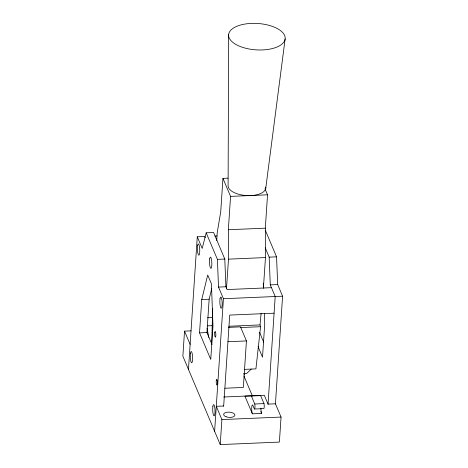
<?xml version="1.0" encoding="UTF-8"?>
<svg xmlns="http://www.w3.org/2000/svg" width="468" height="468" viewBox="0 0 468 468"><rect width="100%" height="100%" fill="white"/><g stroke="black" fill="none" stroke-linecap="round" stroke-linejoin="round"><path stroke-width="0.7" d="M228.659 34.375L228.103 185.223A18.895 8.81 3.8 0 0 246.987 195.583A18.895 8.81 3.8 0 0 265.748 187.124M211.676 343.998L212.706 308.652M216.725 240.476L217.24 232.467L220.732 211.711L222.949 178.361L228.021 178.144M191.102 330.847L184.527 331.128L182.865 356.142L220.229 444.6L279.39 442.079L281.052 417.064L275.447 403.796L268.047 404.106L264.315 395.261L223.581 396.999M188.469 369.41L197.28 236.808L204.674 236.492L205.218 237.785M199.543 332.877L201.761 299.52L207.71 275.014L211.448 283.86L212.969 326.061L210.752 359.412L199.543 332.877L206.938 332.561L211.986 344.501M206.938 332.561L209.155 299.204L211.706 288.703M214.625 431.332L223.435 298.724L218.515 287.089L217.398 259.354L206.189 232.818L213.583 232.502L224.792 259.038L225.909 286.773L227.091 289.563L271.458 287.674M226.483 288.744L228.507 259.143L228.349 229.741L230.56 196.39L222.949 178.361M220.229 444.6L221.891 419.585L216.286 406.318L223.681 406.002M223.663 406.224L229.718 315.087L274.09 313.191M244.068 374.616L244.161 373.189M228.407 327.378L240.499 326.857L246.437 340.926L243.348 387.451L224.862 388.241M263.408 287.89L265.479 257.564L265.321 228.168L267.538 194.811L264.999 188.803M268.035 404.352L275.196 296.519L270.282 284.877L269.164 257.148L265.239 247.859M275.43 404.036L282.59 296.203L277.676 284.562L276.559 256.833L265.35 230.297M244.191 369.381L255.92 368.878L260.577 326.705L260.021 324.921L261.109 313.297M265.754 188.282L285.135 38.961A28.337 13.215 3.8 0 0 244.308 24.16A28.337 13.215 3.8 0 0 241.254 46.888A28.337 13.215 3.8 0 0 285.135 38.961M206.189 232.818L202.194 248.444L197.28 236.808M251.298 369.076L246.654 373.499L243.81 373.616M230.56 196.39L267.538 194.811M228.349 229.741L265.321 228.168M214.882 236.053L217.064 235.96M217.398 259.354L224.792 259.038M269.164 257.148L276.559 256.833M228.507 259.143L265.479 257.564M218.515 287.089L225.909 286.773M270.282 284.877L277.676 284.562M201.761 299.52L209.155 299.204M223.435 298.724L282.59 296.203M207.616 317.76L212.595 317.544A3.083 0.62 87.6 0 0 212.256 317.901M207.423 325.868L212.402 325.658M228.846 326.255L260.021 324.921M240.277 327.571L260.577 326.705M227.951 341.71L246.437 340.926M252.387 413.817L244.904 396.092L260.635 395.641L263.999 403.603A3.083 0.62 87.6 0 1 264.204 406.979A3.083 0.62 87.6 0 1 263.671 408.628L254.428 409.02L252.942 405.493A4.715 0.954 87.6 0 0 251.731 407.447A4.715 0.954 87.6 0 0 252.387 413.817L261.63 413.42A4.715 0.954 87.6 0 1 260.933 408.201M251.392 396.039L254.756 404.001L263.999 403.603M221.891 419.585L281.052 417.064M254.147 395.7L260.635 395.641M259.547 332.339L263.747 342.289M258.032 346.589L262.519 357.201L264.73 323.85L264.367 313.665M260.828 411.512L261.63 413.42M243.927 375.95L252.457 396.144M184.527 331.128L190.131 344.395M207.096 328.056L208.751 337.399M263.262 283.111L263.449 288.2M254.756 404.001A3.083 0.62 87.6 0 1 254.961 407.371A3.083 0.62 87.6 0 1 254.428 409.02M226.138 416.812A5.669 2.644 3.8 0 0 234.913 415.227A5.669 2.644 3.8 0 0 226.746 412.267A5.669 2.644 3.8 0 0 226.138 416.812M214.777 332.415A2.831 0.573 87.6 0 0 215.257 337.106A2.831 0.573 87.6 0 0 215.789 333.514A2.831 0.573 87.6 0 0 214.777 332.415M216.31 380.244A2.831 0.573 87.6 0 0 216.795 384.936A2.831 0.573 87.6 0 0 217.322 381.344A2.831 0.573 87.6 0 0 216.31 380.244M209.693 258.903A5.669 1.147 87.6 0 0 210.659 268.281A5.669 1.147 87.6 0 0 211.717 261.103A5.669 1.147 87.6 0 0 209.693 258.903M197.595 245.706A5.669 1.147 87.6 0 0 198.561 255.083A5.669 1.147 87.6 0 0 199.62 247.905A5.669 1.147 87.6 0 0 197.595 245.706M220.013 298.783A5.669 1.147 87.6 0 0 220.978 308.16A5.669 1.147 87.6 0 0 222.037 300.982A5.669 1.147 87.6 0 0 220.013 298.783M190.447 353.299A5.669 1.147 87.6 0 0 191.418 362.677A5.669 1.147 87.6 0 0 192.471 355.499A5.669 1.147 87.6 0 0 190.447 353.299M212.87 406.376A5.669 1.147 87.6 0 0 213.835 415.754A5.669 1.147 87.6 0 0 214.894 408.57A5.669 1.147 87.6 0 0 212.87 406.376"/></g></svg>
